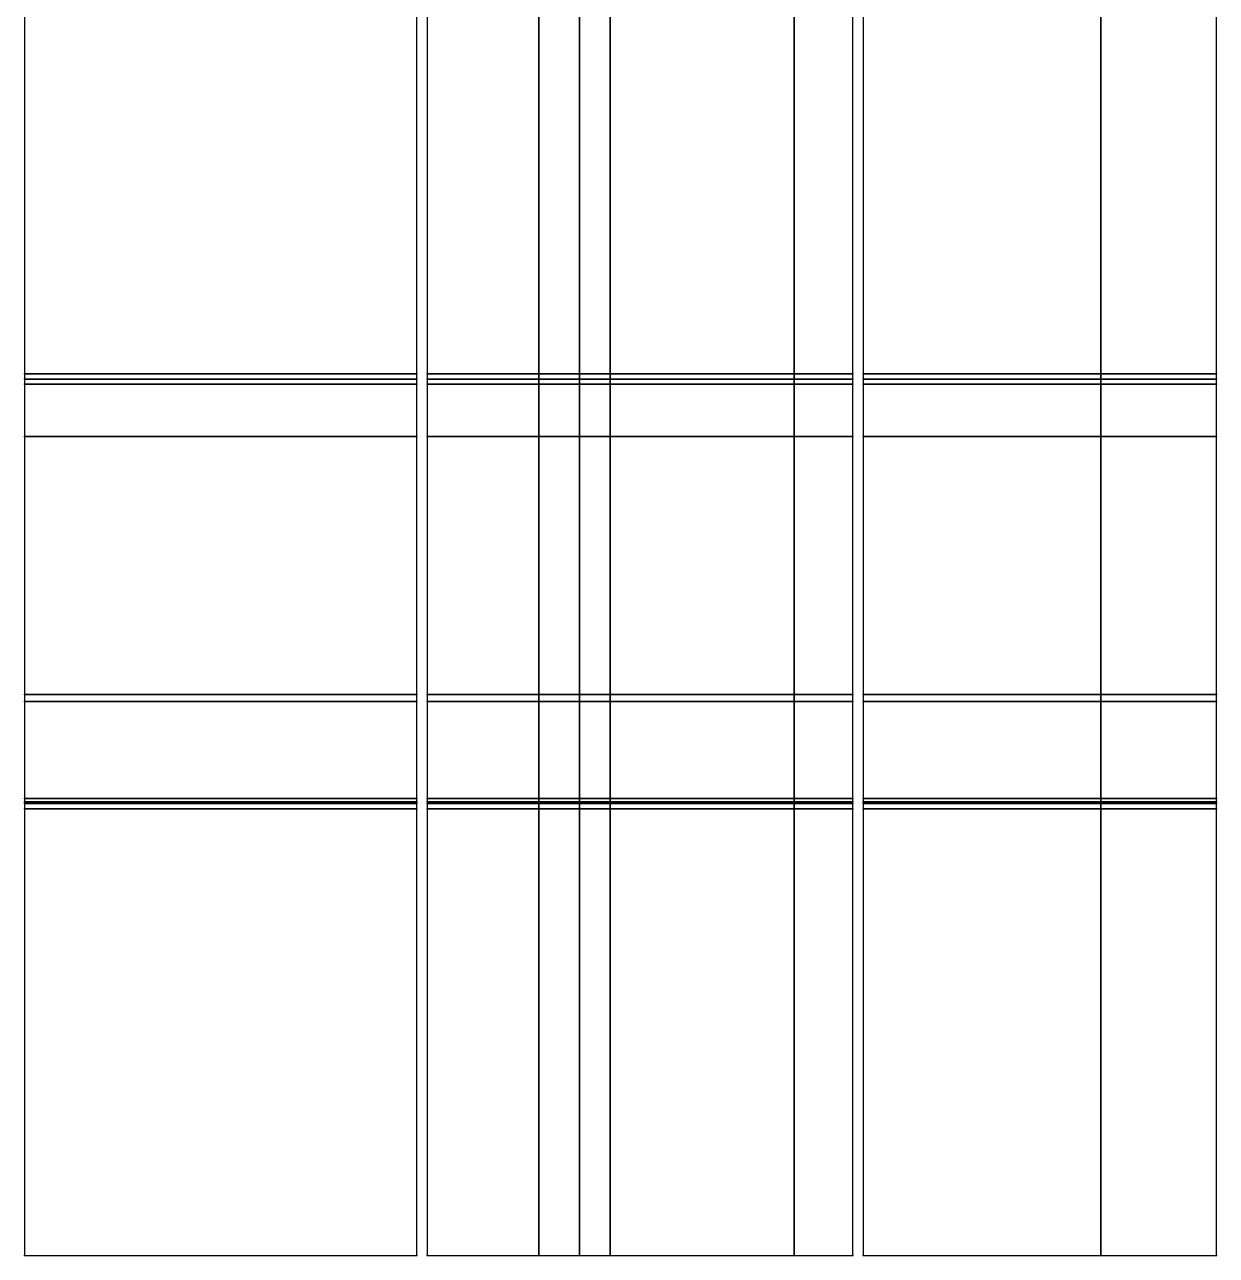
# Model space of a CAD drawing. Extents: x 0 to 55.8, y 0 to 48.2.
# Drawn here: x 32.46 to 55.78, y 0 to 24.08 of the extents above; entities that cross this region are included whole.
import ezdxf

# ---------------------------------------------------------------- set-up
doc = ezdxf.new("R2010")
doc.units = 0
doc.layers.add('points', color=1, linetype='CONTINUOUS')
doc.layers.add('slabs_blocks', color=1, linetype='CONTINUOUS')

msp = doc.modelspace()

# ---------------------------------------------------------------- linework, layer by layer
at = {"layer": 'points', "color": 0}
for p in [(32.4596, 17.245, 4.7752), (32.4596, 17.145, 4.7752), (40.1336, 17.245, 4.7752), (40.1336, 17.145, 4.7752), (40.3336, 17.245, 4.7752), (40.3336, 17.145, 4.7752), (42.52, 17.245, 4.7752), (42.52, 17.145, 4.7752), (43.32, 17.245, 4.7752), (43.32, 17.145, 4.7752), (43.92, 17.245, 4.7752), (43.92, 17.145, 4.7752), (47.52, 17.245, 4.7752), (47.52, 17.145, 4.7752), (48.668, 17.245, 4.7752), (48.668, 17.145, 4.7752), (48.868, 17.245, 4.7752), (48.868, 17.145, 4.7752), (53.52, 17.245, 4.4196), (53.52, 17.245, 4.7752), (53.52, 17.145, 4.4196), (53.52, 17.145, 4.7752), (55.7784, 17.245, 4.4196), (55.7784, 17.145, 4.4196), (32.4596, 17.045, 4.7752), (40.1336, 17.045, 4.7752), (40.3336, 17.045, 4.7752), (42.52, 17.045, 4.7752), (43.32, 17.045, 4.7752), (43.92, 17.045, 4.7752), (47.52, 17.045, 4.7752), (48.668, 17.045, 4.7752), (48.868, 17.045, 4.7752), (53.52, 17.045, 4.4196), (53.52, 17.045, 4.7752), (55.7784, 17.045, 4.4196), (32.4596, 16.02, 4.7752), (40.1336, 16.02, 4.7752), (40.3336, 16.02, 4.7752), (42.52, 16.02, 4.7752), (43.32, 16.02, 4.7752), (43.92, 16.02, 4.7752), (47.52, 16.02, 4.7752), (48.668, 16.02, 4.7752), (48.868, 16.02, 4.7752), (53.52, 16.02, 4.4196), (53.52, 16.02, 4.7752), (55.7784, 16.02, 4.4196), (32.4596, 10.975, 4.7752), (32.4596, 10.839, 4.7752), (40.1336, 10.975, 4.7752), (40.1336, 10.839, 4.7752), (40.3336, 10.975, 4.7752), (40.3336, 10.839, 4.7752), (42.52, 10.975, 4.7752), (42.52, 10.839, 4.7752), (43.32, 10.975, 4.7752), (43.32, 10.839, 4.7752), (43.92, 10.975, 4.7752), (43.92, 10.839, 4.7752), (47.52, 10.975, 4.7752), (47.52, 10.839, 4.7752), (48.668, 10.975, 4.7752), (48.668, 10.839, 4.7752), (48.868, 10.975, 4.7752), (48.868, 10.839, 4.7752), (53.52, 10.975, 4.4196), (53.52, 10.975, 4.7752), (53.52, 10.839, 4.4196), (53.52, 10.839, 4.7752), (55.7784, 10.975, 4.4196), (55.7784, 10.839, 4.4196), (32.4596, 8.939, 4.7752), (40.1336, 8.939, 4.7752), (40.3336, 8.939, 4.7752), (42.52, 8.939, 4.7752), (43.32, 8.939, 4.7752), (43.92, 8.939, 4.7752), (47.52, 8.939, 4.7752), (48.668, 8.939, 4.7752), (48.868, 8.939, 4.7752), (53.52, 8.939, 4.4196), (53.52, 8.939, 4.7752), (55.7784, 8.939, 4.4196), (32.4596, 8.875, 4.7752), (32.4596, 8.839, 4.7752), (32.4596, 8.739, 4.7752), (40.1336, 8.875, 4.7752), (40.1336, 8.839, 4.7752), (40.1336, 8.739, 4.7752), (40.3336, 8.875, 4.7752), (40.3336, 8.839, 4.7752), (40.3336, 8.739, 4.7752), (42.52, 8.875, 4.7752), (42.52, 8.839, 4.7752), (42.52, 8.739, 4.7752), (43.32, 8.875, 4.7752), (43.32, 8.839, 4.7752), (43.32, 8.739, 4.7752), (43.92, 8.875, 4.7752), (43.92, 8.839, 4.7752), (43.92, 8.739, 4.7752), (47.52, 8.875, 4.7752), (47.52, 8.839, 4.7752), (47.52, 8.739, 4.7752), (48.668, 8.875, 4.7752), (48.668, 8.839, 4.7752), (48.668, 8.739, 4.7752), (48.868, 8.875, 4.7752), (48.868, 8.839, 4.7752), (48.868, 8.739, 4.7752), (53.52, 8.875, 4.4196), (53.52, 8.875, 4.7752), (53.52, 8.839, 4.4196), (53.52, 8.839, 4.7752), (53.52, 8.739, 4.4196), (53.52, 8.739, 4.7752), (55.7784, 8.875, 4.4196), (55.7784, 8.839, 4.4196), (55.7784, 8.739, 4.4196), (32.4596, 0, 4.7752), (40.1336, 0, 4.7752), (40.3336, 0, 4.7752), (42.52, 0, 4.7752), (43.32, 0, 4.7752), (43.92, 0, 4.7752), (47.52, 0, 4.7752), (48.668, 0, 4.7752), (48.868, 0, 4.7752), (53.52, 0, 4.4196), (53.52, 0, 4.7752), (55.7784, 0, 4.4196)]:
    msp.add_point(p, dxfattribs=at)
at = {"layer": 'slabs_blocks', "color": 0}
for p, q in [((32.4596, 25.351, 4.7752), (32.4596, 17.245, 4.7752)), ((40.1336, 17.245, 4.7752), (40.1336, 25.351, 4.7752)), ((40.3336, 25.351, 4.7752), (40.3336, 17.245, 4.7752)), ((42.52, 17.245, 4.7752), (42.52, 25.351, 4.7752)), ((43.32, 17.245, 4.7752), (43.32, 25.351, 4.7752)), ((43.92, 17.245, 4.7752), (43.92, 25.351, 4.7752)), ((47.52, 17.245, 4.7752), (47.52, 25.351, 4.7752)), ((48.668, 17.245, 4.7752), (48.668, 25.351, 4.7752)), ((48.868, 25.351, 4.7752), (48.868, 17.245, 4.7752)), ((53.52, 25.351, 4.4196), (53.52, 17.245, 4.4196)), ((53.52, 17.245, 4.7752), (53.52, 25.351, 4.7752)), ((55.7784, 17.245, 4.4196), (55.7784, 25.351, 4.4196)), ((32.4596, 17.245, 4.7752), (32.4596, 17.145, 4.7752)), ((40.1336, 17.245, 4.7752), (32.4596, 17.245, 4.7752)), ((40.1336, 17.145, 4.7752), (32.4596, 17.145, 4.7752)), ((32.4596, 17.145, 4.7752), (32.4596, 17.045, 4.7752)), ((40.1336, 17.145, 4.7752), (40.1336, 17.245, 4.7752)), ((40.1336, 17.045, 4.7752), (40.1336, 17.145, 4.7752)), ((40.3336, 17.245, 4.7752), (40.3336, 17.145, 4.7752)), ((42.52, 17.245, 4.7752), (40.3336, 17.245, 4.7752)), ((42.52, 17.145, 4.7752), (40.3336, 17.145, 4.7752)), ((40.3336, 17.145, 4.7752), (40.3336, 17.045, 4.7752)), ((43.32, 17.245, 4.7752), (42.52, 17.245, 4.7752)), ((42.52, 17.145, 4.7752), (42.52, 17.245, 4.7752)), ((42.52, 17.045, 4.7752), (42.52, 17.145, 4.7752)), ((43.32, 17.145, 4.7752), (42.52, 17.145, 4.7752)), ((43.32, 17.145, 4.7752), (43.32, 17.245, 4.7752)), ((43.92, 17.245, 4.7752), (43.32, 17.245, 4.7752)), ((43.32, 17.045, 4.7752), (43.32, 17.145, 4.7752)), ((43.92, 17.145, 4.7752), (43.32, 17.145, 4.7752)), ((43.92, 17.145, 4.7752), (43.92, 17.245, 4.7752)), ((47.52, 17.245, 4.7752), (43.92, 17.245, 4.7752)), ((43.92, 17.045, 4.7752), (43.92, 17.145, 4.7752)), ((47.52, 17.145, 4.7752), (43.92, 17.145, 4.7752)), ((48.668, 17.245, 4.7752), (47.52, 17.245, 4.7752)), ((47.52, 17.145, 4.7752), (47.52, 17.245, 4.7752)), ((47.52, 17.045, 4.7752), (47.52, 17.145, 4.7752)), ((48.668, 17.145, 4.7752), (47.52, 17.145, 4.7752)), ((48.668, 17.145, 4.7752), (48.668, 17.245, 4.7752)), ((48.668, 17.045, 4.7752), (48.668, 17.145, 4.7752)), ((53.52, 17.245, 4.7752), (48.868, 17.245, 4.7752)), ((48.868, 17.245, 4.7752), (48.868, 17.145, 4.7752)), ((53.52, 17.145, 4.7752), (48.868, 17.145, 4.7752)), ((48.868, 17.145, 4.7752), (48.868, 17.045, 4.7752)), ((53.52, 17.145, 4.7752), (53.52, 17.245, 4.7752)), ((55.7784, 17.245, 4.4196), (53.52, 17.245, 4.4196)), ((53.52, 17.245, 4.4196), (53.52, 17.145, 4.4196)), ((53.52, 17.045, 4.7752), (53.52, 17.145, 4.7752)), ((55.7784, 17.145, 4.4196), (53.52, 17.145, 4.4196)), ((53.52, 17.145, 4.4196), (53.52, 17.045, 4.4196)), ((55.7784, 17.145, 4.4196), (55.7784, 17.245, 4.4196)), ((55.7784, 17.045, 4.4196), (55.7784, 17.145, 4.4196)), ((40.1336, 17.045, 4.7752), (32.4596, 17.045, 4.7752)), ((32.4596, 17.045, 4.7752), (32.4596, 16.02, 4.7752)), ((40.1336, 16.02, 4.7752), (40.1336, 17.045, 4.7752)), ((42.52, 17.045, 4.7752), (40.3336, 17.045, 4.7752)), ((40.3336, 17.045, 4.7752), (40.3336, 16.02, 4.7752)), ((43.32, 17.045, 4.7752), (42.52, 17.045, 4.7752)), ((42.52, 16.02, 4.7752), (42.52, 17.045, 4.7752)), ((43.92, 17.045, 4.7752), (43.32, 17.045, 4.7752)), ((43.32, 16.02, 4.7752), (43.32, 17.045, 4.7752)), ((43.92, 16.02, 4.7752), (43.92, 17.045, 4.7752)), ((47.52, 17.045, 4.7752), (43.92, 17.045, 4.7752)), ((47.52, 16.02, 4.7752), (47.52, 17.045, 4.7752)), ((48.668, 17.045, 4.7752), (47.52, 17.045, 4.7752)), ((48.668, 16.02, 4.7752), (48.668, 17.045, 4.7752)), ((53.52, 17.045, 4.7752), (48.868, 17.045, 4.7752)), ((48.868, 17.045, 4.7752), (48.868, 16.02, 4.7752)), ((55.7784, 17.045, 4.4196), (53.52, 17.045, 4.4196)), ((53.52, 16.02, 4.7752), (53.52, 17.045, 4.7752)), ((53.52, 17.045, 4.4196), (53.52, 16.02, 4.4196)), ((55.7784, 16.02, 4.4196), (55.7784, 17.045, 4.4196)), ((40.1336, 16.02, 4.7752), (32.4596, 16.02, 4.7752)), ((32.4596, 16.02, 4.7752), (32.4596, 10.975, 4.7752)), ((40.1336, 10.975, 4.7752), (40.1336, 16.02, 4.7752)), ((42.52, 16.02, 4.7752), (40.3336, 16.02, 4.7752)), ((40.3336, 16.02, 4.7752), (40.3336, 10.975, 4.7752)), ((42.52, 10.975, 4.7752), (42.52, 16.02, 4.7752)), ((43.32, 16.02, 4.7752), (42.52, 16.02, 4.7752)), ((43.32, 10.975, 4.7752), (43.32, 16.02, 4.7752)), ((43.92, 16.02, 4.7752), (43.32, 16.02, 4.7752)), ((47.52, 16.02, 4.7752), (43.92, 16.02, 4.7752)), ((43.92, 10.975, 4.7752), (43.92, 16.02, 4.7752)), ((47.52, 10.975, 4.7752), (47.52, 16.02, 4.7752)), ((48.668, 16.02, 4.7752), (47.52, 16.02, 4.7752)), ((48.668, 10.975, 4.7752), (48.668, 16.02, 4.7752)), ((53.52, 16.02, 4.7752), (48.868, 16.02, 4.7752)), ((48.868, 16.02, 4.7752), (48.868, 10.975, 4.7752)), ((53.52, 10.975, 4.7752), (53.52, 16.02, 4.7752)), ((55.7784, 16.02, 4.4196), (53.52, 16.02, 4.4196)), ((53.52, 16.02, 4.4196), (53.52, 10.975, 4.4196)), ((55.7784, 10.975, 4.4196), (55.7784, 16.02, 4.4196)), ((40.1336, 10.975, 4.7752), (32.4596, 10.975, 4.7752)), ((32.4596, 10.975, 4.7752), (32.4596, 10.839, 4.7752)), ((40.1336, 10.839, 4.7752), (32.4596, 10.839, 4.7752)), ((32.4596, 10.839, 4.7752), (32.4596, 8.939, 4.7752)), ((40.1336, 10.839, 4.7752), (40.1336, 10.975, 4.7752)), ((40.1336, 8.939, 4.7752), (40.1336, 10.839, 4.7752)), ((40.3336, 10.975, 4.7752), (40.3336, 10.839, 4.7752)), ((42.52, 10.975, 4.7752), (40.3336, 10.975, 4.7752)), ((42.52, 10.839, 4.7752), (40.3336, 10.839, 4.7752)), ((40.3336, 10.839, 4.7752), (40.3336, 8.939, 4.7752)), ((42.52, 10.839, 4.7752), (42.52, 10.975, 4.7752)), ((43.32, 10.975, 4.7752), (42.52, 10.975, 4.7752)), ((42.52, 8.939, 4.7752), (42.52, 10.839, 4.7752)), ((43.32, 10.839, 4.7752), (42.52, 10.839, 4.7752)), ((43.32, 10.839, 4.7752), (43.32, 10.975, 4.7752)), ((43.92, 10.975, 4.7752), (43.32, 10.975, 4.7752)), ((43.32, 8.939, 4.7752), (43.32, 10.839, 4.7752)), ((43.92, 10.839, 4.7752), (43.32, 10.839, 4.7752)), ((43.92, 10.839, 4.7752), (43.92, 10.975, 4.7752)), ((47.52, 10.975, 4.7752), (43.92, 10.975, 4.7752)), ((43.92, 8.939, 4.7752), (43.92, 10.839, 4.7752)), ((47.52, 10.839, 4.7752), (43.92, 10.839, 4.7752)), ((47.52, 10.839, 4.7752), (47.52, 10.975, 4.7752)), ((48.668, 10.975, 4.7752), (47.52, 10.975, 4.7752)), ((48.668, 10.839, 4.7752), (47.52, 10.839, 4.7752)), ((47.52, 8.939, 4.7752), (47.52, 10.839, 4.7752)), ((48.668, 10.839, 4.7752), (48.668, 10.975, 4.7752)), ((48.668, 8.939, 4.7752), (48.668, 10.839, 4.7752)), ((53.52, 10.975, 4.7752), (48.868, 10.975, 4.7752)), ((48.868, 10.975, 4.7752), (48.868, 10.839, 4.7752)), ((48.868, 10.839, 4.7752), (48.868, 8.939, 4.7752)), ((53.52, 10.839, 4.7752), (48.868, 10.839, 4.7752)), ((53.52, 10.839, 4.7752), (53.52, 10.975, 4.7752)), ((55.7784, 10.975, 4.4196), (53.52, 10.975, 4.4196)), ((53.52, 10.975, 4.4196), (53.52, 10.839, 4.4196)), ((53.52, 10.839, 4.4196), (53.52, 8.939, 4.4196)), ((53.52, 8.939, 4.7752), (53.52, 10.839, 4.7752)), ((55.7784, 10.839, 4.4196), (53.52, 10.839, 4.4196)), ((55.7784, 10.839, 4.4196), (55.7784, 10.975, 4.4196)), ((55.7784, 8.939, 4.4196), (55.7784, 10.839, 4.4196)), ((32.4596, 8.939, 4.7752), (32.4596, 8.875, 4.7752)), ((40.1336, 8.939, 4.7752), (32.4596, 8.939, 4.7752)), ((40.1336, 8.875, 4.7752), (40.1336, 8.939, 4.7752)), ((42.52, 8.939, 4.7752), (40.3336, 8.939, 4.7752)), ((40.3336, 8.939, 4.7752), (40.3336, 8.875, 4.7752)), ((42.52, 8.875, 4.7752), (42.52, 8.939, 4.7752)), ((43.32, 8.939, 4.7752), (42.52, 8.939, 4.7752)), ((43.32, 8.875, 4.7752), (43.32, 8.939, 4.7752)), ((43.92, 8.939, 4.7752), (43.32, 8.939, 4.7752)), ((47.52, 8.939, 4.7752), (43.92, 8.939, 4.7752)), ((43.92, 8.875, 4.7752), (43.92, 8.939, 4.7752)), ((47.52, 8.875, 4.7752), (47.52, 8.939, 4.7752)), ((48.668, 8.939, 4.7752), (47.52, 8.939, 4.7752)), ((48.668, 8.875, 4.7752), (48.668, 8.939, 4.7752)), ((53.52, 8.939, 4.7752), (48.868, 8.939, 4.7752)), ((48.868, 8.939, 4.7752), (48.868, 8.875, 4.7752)), ((53.52, 8.875, 4.7752), (53.52, 8.939, 4.7752)), ((55.7784, 8.939, 4.4196), (53.52, 8.939, 4.4196)), ((53.52, 8.939, 4.4196), (53.52, 8.875, 4.4196)), ((55.7784, 8.875, 4.4196), (55.7784, 8.939, 4.4196)), ((40.1336, 8.875, 4.7752), (32.4596, 8.875, 4.7752)), ((32.4596, 8.875, 4.7752), (32.4596, 8.839, 4.7752)), ((40.1336, 8.839, 4.7752), (32.4596, 8.839, 4.7752)), ((32.4596, 8.839, 4.7752), (32.4596, 8.739, 4.7752)), ((40.1336, 8.739, 4.7752), (32.4596, 8.739, 4.7752)), ((32.4596, 8.739, 4.7752), (32.4596, 0, 4.7752)), ((40.1336, 8.839, 4.7752), (40.1336, 8.875, 4.7752)), ((40.1336, 8.739, 4.7752), (40.1336, 8.839, 4.7752)), ((40.1336, 0, 4.7752), (40.1336, 8.739, 4.7752)), ((40.3336, 8.875, 4.7752), (40.3336, 8.839, 4.7752)), ((42.52, 8.875, 4.7752), (40.3336, 8.875, 4.7752)), ((42.52, 8.839, 4.7752), (40.3336, 8.839, 4.7752)), ((40.3336, 8.839, 4.7752), (40.3336, 8.739, 4.7752)), ((42.52, 8.739, 4.7752), (40.3336, 8.739, 4.7752)), ((40.3336, 8.739, 4.7752), (40.3336, 0, 4.7752)), ((42.52, 8.839, 4.7752), (42.52, 8.875, 4.7752)), ((43.32, 8.875, 4.7752), (42.52, 8.875, 4.7752)), ((43.32, 8.839, 4.7752), (42.52, 8.839, 4.7752)), ((42.52, 8.739, 4.7752), (42.52, 8.839, 4.7752)), ((42.52, 0, 4.7752), (42.52, 8.739, 4.7752)), ((43.32, 8.739, 4.7752), (42.52, 8.739, 4.7752)), ((43.32, 8.839, 4.7752), (43.32, 8.875, 4.7752)), ((43.92, 8.875, 4.7752), (43.32, 8.875, 4.7752)), ((43.92, 8.839, 4.7752), (43.32, 8.839, 4.7752)), ((43.32, 8.739, 4.7752), (43.32, 8.839, 4.7752)), ((43.92, 8.739, 4.7752), (43.32, 8.739, 4.7752)), ((43.32, 0, 4.7752), (43.32, 8.739, 4.7752)), ((43.92, 8.839, 4.7752), (43.92, 8.875, 4.7752)), ((47.52, 8.875, 4.7752), (43.92, 8.875, 4.7752)), ((43.92, 8.739, 4.7752), (43.92, 8.839, 4.7752)), ((47.52, 8.839, 4.7752), (43.92, 8.839, 4.7752)), ((43.92, 0, 4.7752), (43.92, 8.739, 4.7752)), ((47.52, 8.739, 4.7752), (43.92, 8.739, 4.7752)), ((47.52, 8.839, 4.7752), (47.52, 8.875, 4.7752)), ((48.668, 8.875, 4.7752), (47.52, 8.875, 4.7752)), ((47.52, 8.739, 4.7752), (47.52, 8.839, 4.7752)), ((48.668, 8.839, 4.7752), (47.52, 8.839, 4.7752)), ((47.52, 0, 4.7752), (47.52, 8.739, 4.7752)), ((48.668, 8.739, 4.7752), (47.52, 8.739, 4.7752)), ((48.668, 8.839, 4.7752), (48.668, 8.875, 4.7752)), ((48.668, 8.739, 4.7752), (48.668, 8.839, 4.7752)), ((48.668, 0, 4.7752), (48.668, 8.739, 4.7752)), ((53.52, 8.875, 4.7752), (48.868, 8.875, 4.7752)), ((48.868, 8.875, 4.7752), (48.868, 8.839, 4.7752)), ((53.52, 8.839, 4.7752), (48.868, 8.839, 4.7752)), ((48.868, 8.839, 4.7752), (48.868, 8.739, 4.7752)), ((53.52, 8.739, 4.7752), (48.868, 8.739, 4.7752)), ((48.868, 8.739, 4.7752), (48.868, 0, 4.7752)), ((53.52, 8.839, 4.7752), (53.52, 8.875, 4.7752)), ((55.7784, 8.875, 4.4196), (53.52, 8.875, 4.4196)), ((53.52, 8.875, 4.4196), (53.52, 8.839, 4.4196)), ((55.7784, 8.839, 4.4196), (53.52, 8.839, 4.4196)), ((53.52, 8.739, 4.7752), (53.52, 8.839, 4.7752)), ((53.52, 8.839, 4.4196), (53.52, 8.739, 4.4196)), ((53.52, 0, 4.7752), (53.52, 8.739, 4.7752)), ((55.7784, 8.739, 4.4196), (53.52, 8.739, 4.4196)), ((53.52, 8.739, 4.4196), (53.52, 0, 4.4196)), ((55.7784, 8.839, 4.4196), (55.7784, 8.875, 4.4196)), ((55.7784, 8.739, 4.4196), (55.7784, 8.839, 4.4196)), ((55.7784, 0, 4.4196), (55.7784, 8.739, 4.4196)), ((32.4596, 0, 4.7752), (40.1336, 0, 4.7752)), ((40.3336, 0, 4.7752), (42.52, 0, 4.7752)), ((42.52, 0, 4.7752), (43.32, 0, 4.7752)), ((43.32, 0, 4.7752), (43.92, 0, 4.7752)), ((43.92, 0, 4.7752), (47.52, 0, 4.7752)), ((47.52, 0, 4.7752), (48.668, 0, 4.7752)), ((48.868, 0, 4.7752), (53.52, 0, 4.7752)), ((53.52, 0, 4.4196), (55.7784, 0, 4.4196))]:
    msp.add_line(p, q, dxfattribs=at)
for points in [[(32.4596, 17.245, 4.7752), (40.1336, 17.245, 4.7752), (40.1336, 25.351, 4.7752), (32.4596, 25.351, 4.7752)], [(40.3336, 17.245, 4.7752), (42.52, 17.245, 4.7752), (42.52, 25.351, 4.7752), (40.3336, 25.351, 4.7752)], [(42.52, 17.245, 4.7752), (43.32, 17.245, 4.7752), (43.32, 25.351, 4.7752), (42.52, 25.351, 4.7752)], [(43.32, 17.245, 4.7752), (43.92, 17.245, 4.7752), (43.92, 25.351, 4.7752), (43.32, 25.351, 4.7752)], [(43.92, 17.245, 4.7752), (47.52, 17.245, 4.7752), (47.52, 25.351, 4.7752), (43.92, 25.351, 4.7752)], [(47.52, 17.245, 4.7752), (48.668, 17.245, 4.7752), (48.668, 25.351, 4.7752), (47.52, 25.351, 4.7752)], [(48.868, 17.245, 4.7752), (53.52, 17.245, 4.7752), (53.52, 25.351, 4.7752), (48.868, 25.351, 4.7752)], [(53.52, 17.245, 4.4196), (55.7784, 17.245, 4.4196), (55.7784, 25.351, 4.4196), (53.52, 25.351, 4.4196)], [(32.4596, 17.145, 4.7752), (40.1336, 17.145, 4.7752), (40.1336, 17.245, 4.7752), (32.4596, 17.245, 4.7752)], [(32.4596, 17.045, 4.7752), (40.1336, 17.045, 4.7752), (40.1336, 17.145, 4.7752), (32.4596, 17.145, 4.7752)], [(40.3336, 17.145, 4.7752), (42.52, 17.145, 4.7752), (42.52, 17.245, 4.7752), (40.3336, 17.245, 4.7752)], [(40.3336, 17.045, 4.7752), (42.52, 17.045, 4.7752), (42.52, 17.145, 4.7752), (40.3336, 17.145, 4.7752)], [(42.52, 17.145, 4.7752), (43.32, 17.145, 4.7752), (43.32, 17.245, 4.7752), (42.52, 17.245, 4.7752)], [(42.52, 17.045, 4.7752), (43.32, 17.045, 4.7752), (43.32, 17.145, 4.7752), (42.52, 17.145, 4.7752)], [(43.32, 17.145, 4.7752), (43.92, 17.145, 4.7752), (43.92, 17.245, 4.7752), (43.32, 17.245, 4.7752)], [(43.32, 17.045, 4.7752), (43.92, 17.045, 4.7752), (43.92, 17.145, 4.7752), (43.32, 17.145, 4.7752)], [(43.92, 17.145, 4.7752), (47.52, 17.145, 4.7752), (47.52, 17.245, 4.7752), (43.92, 17.245, 4.7752)], [(43.92, 17.045, 4.7752), (47.52, 17.045, 4.7752), (47.52, 17.145, 4.7752), (43.92, 17.145, 4.7752)], [(47.52, 17.145, 4.7752), (48.668, 17.145, 4.7752), (48.668, 17.245, 4.7752), (47.52, 17.245, 4.7752)], [(47.52, 17.045, 4.7752), (48.668, 17.045, 4.7752), (48.668, 17.145, 4.7752), (47.52, 17.145, 4.7752)], [(48.868, 17.145, 4.7752), (53.52, 17.145, 4.7752), (53.52, 17.245, 4.7752), (48.868, 17.245, 4.7752)], [(48.868, 17.045, 4.7752), (53.52, 17.045, 4.7752), (53.52, 17.145, 4.7752), (48.868, 17.145, 4.7752)], [(53.52, 17.145, 4.4196), (55.7784, 17.145, 4.4196), (55.7784, 17.245, 4.4196), (53.52, 17.245, 4.4196)], [(53.52, 17.045, 4.4196), (55.7784, 17.045, 4.4196), (55.7784, 17.145, 4.4196), (53.52, 17.145, 4.4196)], [(32.4596, 16.02, 4.7752), (40.1336, 16.02, 4.7752), (40.1336, 17.045, 4.7752), (32.4596, 17.045, 4.7752)], [(40.3336, 16.02, 4.7752), (42.52, 16.02, 4.7752), (42.52, 17.045, 4.7752), (40.3336, 17.045, 4.7752)], [(42.52, 16.02, 4.7752), (43.32, 16.02, 4.7752), (43.32, 17.045, 4.7752), (42.52, 17.045, 4.7752)], [(43.32, 16.02, 4.7752), (43.92, 16.02, 4.7752), (43.92, 17.045, 4.7752), (43.32, 17.045, 4.7752)], [(43.92, 16.02, 4.7752), (47.52, 16.02, 4.7752), (47.52, 17.045, 4.7752), (43.92, 17.045, 4.7752)], [(47.52, 16.02, 4.7752), (48.668, 16.02, 4.7752), (48.668, 17.045, 4.7752), (47.52, 17.045, 4.7752)], [(48.868, 16.02, 4.7752), (53.52, 16.02, 4.7752), (53.52, 17.045, 4.7752), (48.868, 17.045, 4.7752)], [(53.52, 16.02, 4.4196), (55.7784, 16.02, 4.4196), (55.7784, 17.045, 4.4196), (53.52, 17.045, 4.4196)], [(32.4596, 10.975, 4.7752), (40.1336, 10.975, 4.7752), (40.1336, 16.02, 4.7752), (32.4596, 16.02, 4.7752)], [(40.3336, 10.975, 4.7752), (42.52, 10.975, 4.7752), (42.52, 16.02, 4.7752), (40.3336, 16.02, 4.7752)], [(42.52, 10.975, 4.7752), (43.32, 10.975, 4.7752), (43.32, 16.02, 4.7752), (42.52, 16.02, 4.7752)], [(43.32, 10.975, 4.7752), (43.92, 10.975, 4.7752), (43.92, 16.02, 4.7752), (43.32, 16.02, 4.7752)], [(43.92, 10.975, 4.7752), (47.52, 10.975, 4.7752), (47.52, 16.02, 4.7752), (43.92, 16.02, 4.7752)], [(47.52, 10.975, 4.7752), (48.668, 10.975, 4.7752), (48.668, 16.02, 4.7752), (47.52, 16.02, 4.7752)], [(48.868, 10.975, 4.7752), (53.52, 10.975, 4.7752), (53.52, 16.02, 4.7752), (48.868, 16.02, 4.7752)], [(53.52, 10.975, 4.4196), (55.7784, 10.975, 4.4196), (55.7784, 16.02, 4.4196), (53.52, 16.02, 4.4196)], [(32.4596, 10.839, 4.7752), (40.1336, 10.839, 4.7752), (40.1336, 10.975, 4.7752), (32.4596, 10.975, 4.7752)], [(32.4596, 8.939, 4.7752), (40.1336, 8.939, 4.7752), (40.1336, 10.839, 4.7752), (32.4596, 10.839, 4.7752)], [(40.3336, 10.839, 4.7752), (42.52, 10.839, 4.7752), (42.52, 10.975, 4.7752), (40.3336, 10.975, 4.7752)], [(40.3336, 8.939, 4.7752), (42.52, 8.939, 4.7752), (42.52, 10.839, 4.7752), (40.3336, 10.839, 4.7752)], [(42.52, 10.839, 4.7752), (43.32, 10.839, 4.7752), (43.32, 10.975, 4.7752), (42.52, 10.975, 4.7752)], [(42.52, 8.939, 4.7752), (43.32, 8.939, 4.7752), (43.32, 10.839, 4.7752), (42.52, 10.839, 4.7752)], [(43.32, 10.839, 4.7752), (43.92, 10.839, 4.7752), (43.92, 10.975, 4.7752), (43.32, 10.975, 4.7752)], [(43.32, 8.939, 4.7752), (43.92, 8.939, 4.7752), (43.92, 10.839, 4.7752), (43.32, 10.839, 4.7752)], [(43.92, 10.839, 4.7752), (47.52, 10.839, 4.7752), (47.52, 10.975, 4.7752), (43.92, 10.975, 4.7752)], [(43.92, 8.939, 4.7752), (47.52, 8.939, 4.7752), (47.52, 10.839, 4.7752), (43.92, 10.839, 4.7752)], [(47.52, 10.839, 4.7752), (48.668, 10.839, 4.7752), (48.668, 10.975, 4.7752), (47.52, 10.975, 4.7752)], [(47.52, 8.939, 4.7752), (48.668, 8.939, 4.7752), (48.668, 10.839, 4.7752), (47.52, 10.839, 4.7752)], [(48.868, 10.839, 4.7752), (53.52, 10.839, 4.7752), (53.52, 10.975, 4.7752), (48.868, 10.975, 4.7752)], [(48.868, 8.939, 4.7752), (53.52, 8.939, 4.7752), (53.52, 10.839, 4.7752), (48.868, 10.839, 4.7752)], [(53.52, 10.839, 4.4196), (55.7784, 10.839, 4.4196), (55.7784, 10.975, 4.4196), (53.52, 10.975, 4.4196)], [(53.52, 8.939, 4.4196), (55.7784, 8.939, 4.4196), (55.7784, 10.839, 4.4196), (53.52, 10.839, 4.4196)], [(32.4596, 8.875, 4.7752), (40.1336, 8.875, 4.7752), (40.1336, 8.939, 4.7752), (32.4596, 8.939, 4.7752)], [(40.3336, 8.875, 4.7752), (42.52, 8.875, 4.7752), (42.52, 8.939, 4.7752), (40.3336, 8.939, 4.7752)], [(42.52, 8.875, 4.7752), (43.32, 8.875, 4.7752), (43.32, 8.939, 4.7752), (42.52, 8.939, 4.7752)], [(43.32, 8.875, 4.7752), (43.92, 8.875, 4.7752), (43.92, 8.939, 4.7752), (43.32, 8.939, 4.7752)], [(43.92, 8.875, 4.7752), (47.52, 8.875, 4.7752), (47.52, 8.939, 4.7752), (43.92, 8.939, 4.7752)], [(47.52, 8.875, 4.7752), (48.668, 8.875, 4.7752), (48.668, 8.939, 4.7752), (47.52, 8.939, 4.7752)], [(48.868, 8.875, 4.7752), (53.52, 8.875, 4.7752), (53.52, 8.939, 4.7752), (48.868, 8.939, 4.7752)], [(53.52, 8.875, 4.4196), (55.7784, 8.875, 4.4196), (55.7784, 8.939, 4.4196), (53.52, 8.939, 4.4196)], [(32.4596, 8.839, 4.7752), (40.1336, 8.839, 4.7752), (40.1336, 8.875, 4.7752), (32.4596, 8.875, 4.7752)], [(32.4596, 8.739, 4.7752), (40.1336, 8.739, 4.7752), (40.1336, 8.839, 4.7752), (32.4596, 8.839, 4.7752)], [(32.4596, 0, 4.7752), (40.1336, 0, 4.7752), (40.1336, 8.739, 4.7752), (32.4596, 8.739, 4.7752)], [(40.3336, 8.839, 4.7752), (42.52, 8.839, 4.7752), (42.52, 8.875, 4.7752), (40.3336, 8.875, 4.7752)], [(40.3336, 8.739, 4.7752), (42.52, 8.739, 4.7752), (42.52, 8.839, 4.7752), (40.3336, 8.839, 4.7752)], [(40.3336, 0, 4.7752), (42.52, 0, 4.7752), (42.52, 8.739, 4.7752), (40.3336, 8.739, 4.7752)], [(42.52, 8.839, 4.7752), (43.32, 8.839, 4.7752), (43.32, 8.875, 4.7752), (42.52, 8.875, 4.7752)], [(42.52, 8.739, 4.7752), (43.32, 8.739, 4.7752), (43.32, 8.839, 4.7752), (42.52, 8.839, 4.7752)], [(42.52, 0, 4.7752), (43.32, 0, 4.7752), (43.32, 8.739, 4.7752), (42.52, 8.739, 4.7752)], [(43.32, 8.839, 4.7752), (43.92, 8.839, 4.7752), (43.92, 8.875, 4.7752), (43.32, 8.875, 4.7752)], [(43.32, 8.739, 4.7752), (43.92, 8.739, 4.7752), (43.92, 8.839, 4.7752), (43.32, 8.839, 4.7752)], [(43.32, 0, 4.7752), (43.92, 0, 4.7752), (43.92, 8.739, 4.7752), (43.32, 8.739, 4.7752)], [(43.92, 8.839, 4.7752), (47.52, 8.839, 4.7752), (47.52, 8.875, 4.7752), (43.92, 8.875, 4.7752)], [(43.92, 8.739, 4.7752), (47.52, 8.739, 4.7752), (47.52, 8.839, 4.7752), (43.92, 8.839, 4.7752)], [(43.92, 0, 4.7752), (47.52, 0, 4.7752), (47.52, 8.739, 4.7752), (43.92, 8.739, 4.7752)], [(47.52, 8.839, 4.7752), (48.668, 8.839, 4.7752), (48.668, 8.875, 4.7752), (47.52, 8.875, 4.7752)], [(47.52, 8.739, 4.7752), (48.668, 8.739, 4.7752), (48.668, 8.839, 4.7752), (47.52, 8.839, 4.7752)], [(47.52, 0, 4.7752), (48.668, 0, 4.7752), (48.668, 8.739, 4.7752), (47.52, 8.739, 4.7752)], [(48.868, 8.839, 4.7752), (53.52, 8.839, 4.7752), (53.52, 8.875, 4.7752), (48.868, 8.875, 4.7752)], [(48.868, 8.739, 4.7752), (53.52, 8.739, 4.7752), (53.52, 8.839, 4.7752), (48.868, 8.839, 4.7752)], [(48.868, 0, 4.7752), (53.52, 0, 4.7752), (53.52, 8.739, 4.7752), (48.868, 8.739, 4.7752)], [(53.52, 8.839, 4.4196), (55.7784, 8.839, 4.4196), (55.7784, 8.875, 4.4196), (53.52, 8.875, 4.4196)], [(53.52, 8.739, 4.4196), (55.7784, 8.739, 4.4196), (55.7784, 8.839, 4.4196), (53.52, 8.839, 4.4196)], [(53.52, 0, 4.4196), (55.7784, 0, 4.4196), (55.7784, 8.739, 4.4196), (53.52, 8.739, 4.4196)]]:
    msp.add_3dface(points, dxfattribs=at)

doc.saveas('drawing.dxf')
